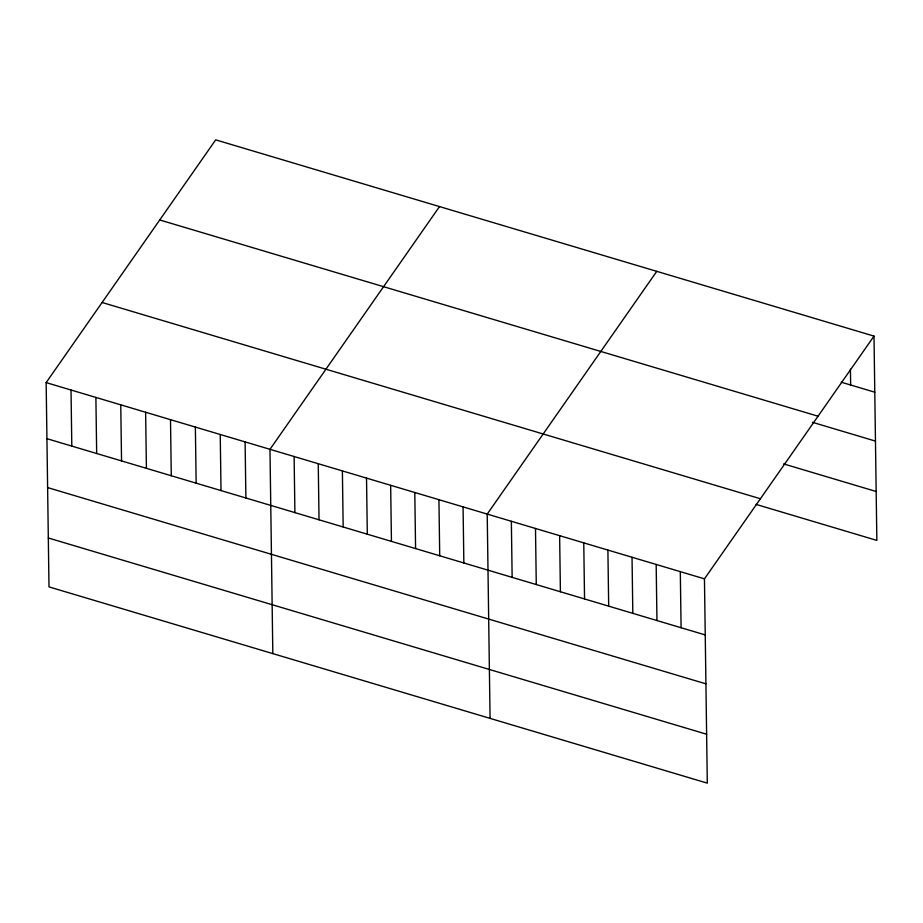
<?xml version="1.0" encoding="UTF-8"?>
<svg xmlns="http://www.w3.org/2000/svg" width="923" height="923" viewBox="0 0 923 923"><rect width="100%" height="100%" fill="white"/><g stroke="black" fill="none" stroke-linecap="round" stroke-linejoin="round"><path stroke-width="1.38" d="M874 336.11L704.457 578.848L707.306 783.142L49 586.89L46.15 382.595L215.694 139.858L874 336.11L876.85 540.405L756.156 504.42M439.521 206.579L269.978 449.328L272.827 653.611M656.761 271.35L487.217 514.088L490.067 718.382M841.257 382.203L874.785 392.194M159.748 219.962L818.043 416.215M812.436 422.307L875.466 441.102M783.639 463.911L876.169 491.498M102.095 302.49L760.402 498.743M46.15 382.595L704.457 578.848M46.935 438.679L705.23 634.932M47.615 487.586L705.922 683.839M48.319 537.982L706.626 734.235M850.418 369.177L850.648 384.995M680.309 571.66L681.093 627.732M656.172 564.461L656.957 620.544M632.036 557.261L632.82 613.345M607.899 550.073L608.684 606.146M583.763 542.874L584.547 598.958M559.626 535.675L560.411 591.758M535.49 528.475L536.275 584.559M511.354 521.287L512.138 577.36M463.069 506.889L463.854 562.972M438.933 499.701L439.717 555.773M414.796 492.501L415.581 548.585M390.66 485.302L391.444 541.386M366.523 478.114L367.308 534.186M342.387 470.915L343.171 526.987M318.25 463.715L319.035 519.799M294.114 456.516L294.899 512.6M245.103 441.909L245.887 497.993M220.239 434.491L221.012 490.575M195.364 427.084L196.149 483.156M170.501 419.665L171.274 475.749M145.626 412.258L146.411 468.33M120.763 404.839L121.536 460.923M95.888 397.421L96.673 453.505M71.025 390.014L71.798 446.086"/></g></svg>
